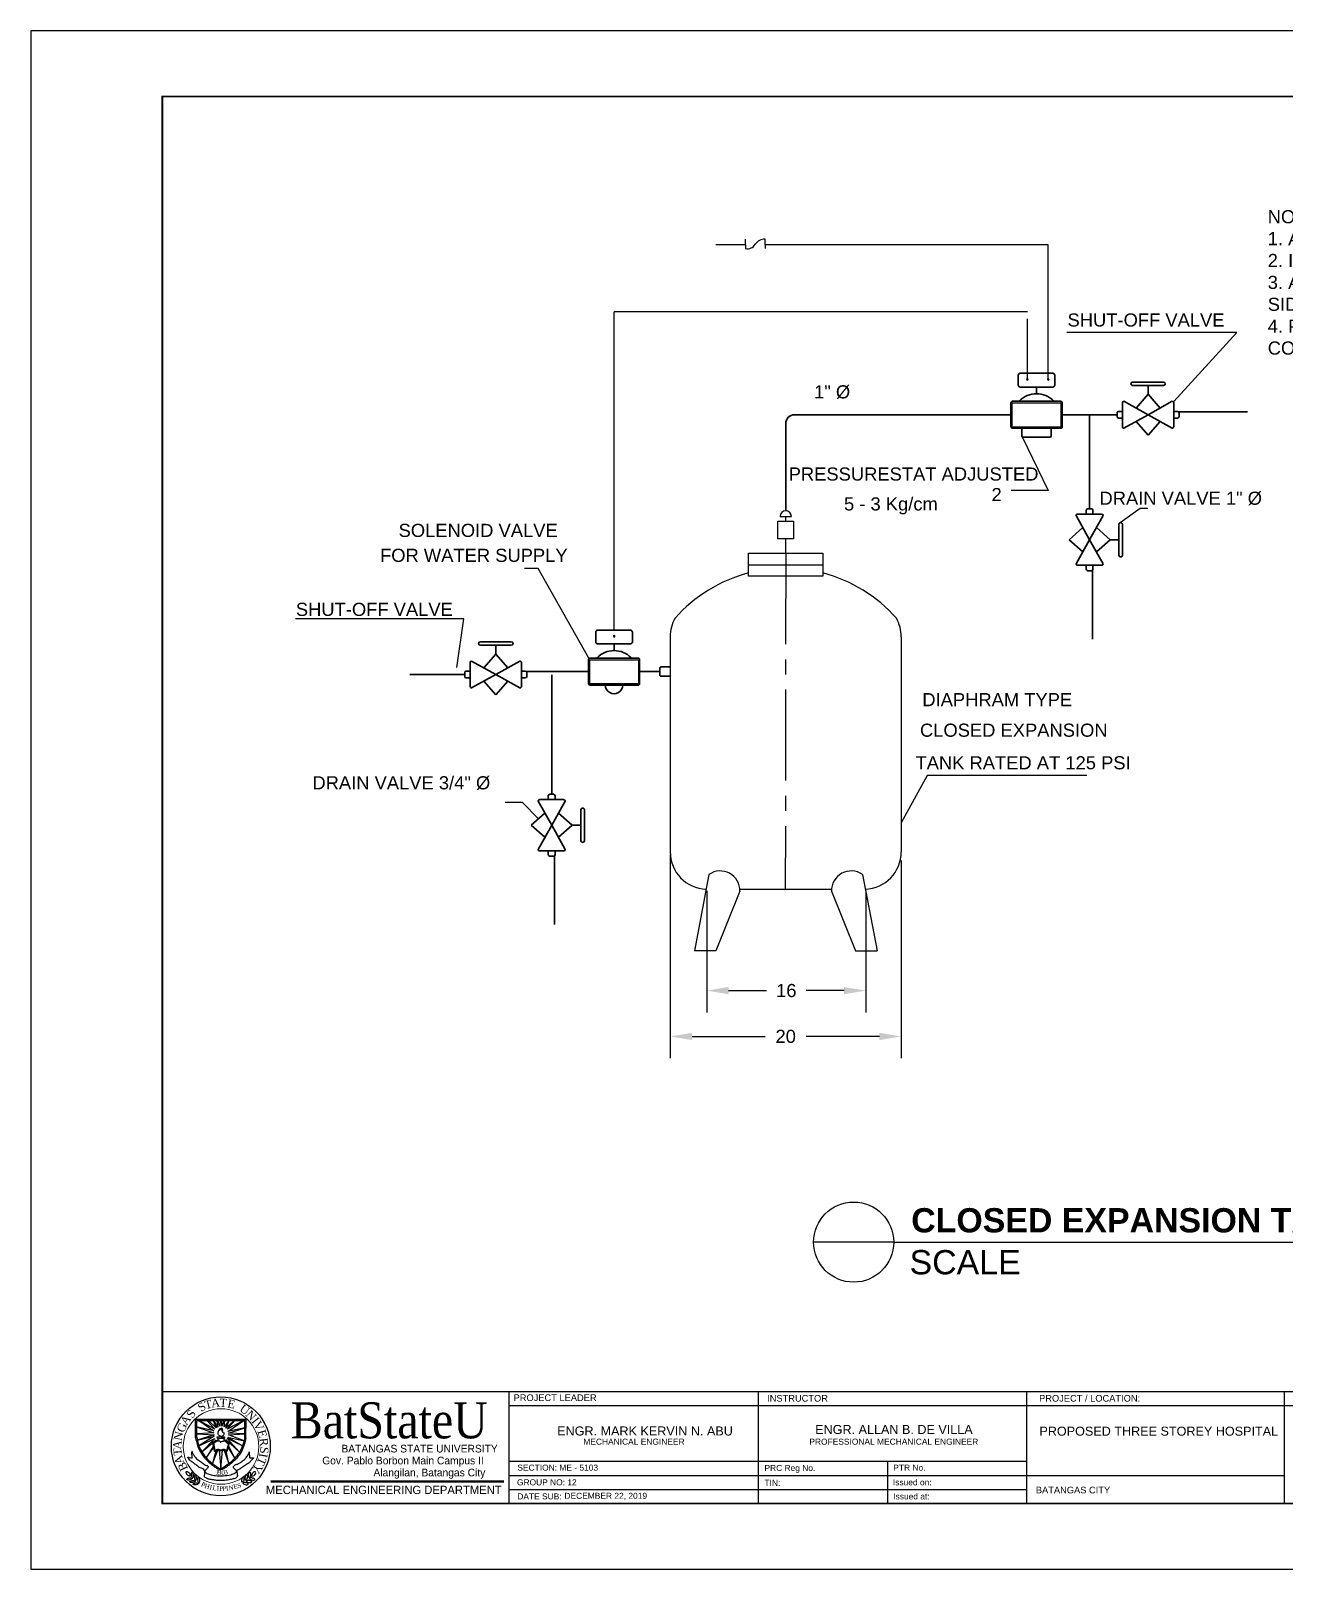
# Model space of a CAD drawing. Header units: inches. Extents: x 43.9 to 61.8, y 16.4 to 29.1.
# Drawn here: x 43.88 to 54.23, y 16.4 to 29.09 of the extents above; entities that cross this region are included whole.
import ezdxf
from ezdxf.enums import TextEntityAlignment as Align

# ---------------------------------------------------------------- set-up
doc = ezdxf.new("R2010")
doc.units = ezdxf.units.IN
doc.header["$MEASUREMENT"] = 0
doc.linetypes.add('CENTER2', pattern=[1.125, 0.75, -0.125, 0.125, -0.125])
doc.linetypes.add('DASHDOT', pattern=[1, 0.5, -0.25, 0, -0.25])
for name, color, linetype in [('.1', 1, 'Continuous'), ('Duct', 4, 'Continuous'), ('pipe', 5, 'Continuous'), ('template', 7, 'Continuous')]:
    doc.layers.add(name, color=color, linetype=linetype)
for name, color, linetype, lineweight in [('2', 2, 'Continuous', 25), ('3', 3, 'Continuous', 25), ('5', 5, 'Continuous', 35)]:
    doc.layers.add(name, color=color, linetype=linetype, lineweight=lineweight)
doc.styles.add('arial', font='arial.ttf')
doc.styles.add('CGOTHIC', font='GOTHIC.TTF')
doc.styles.add('GARAMOND', font='GARA.TTF')
doc.dimstyles.get("Standard").update_dxf_attribs({"dimtxt": 0.18, "dimasz": 0.18, "dimexe": 0.18, "dimexo": 0.0625, "dimgap": 0.09, "dimtad": 0, "dimtih": 1, "dimtoh": 1, "dimdec": 4, "dimzin": 0, "dimdsep": 46, "dimtxsty": 'Standard', "dimcen": 0.09, "dimadec": 0, "dimazin": 0, "dimtfac": 1, "dimtdec": 4, "dimtofl": 0, "dimtmove": 0, "dimatfit": 3, "dimfxl": 1, "dimtolj": 1, "dimtzin": 0, "dimarcsym": 0})

# ---------------------------------------------------------------- blocks, each defined once
blk = doc.blocks.new('*D2')
at = {"color": 0, "lineweight": -2, "transparency": 16777216}
for p, q in [((49.456, 21.999), (49.456, 20.995)), ((50.768, 21.999), (50.768, 20.995)), ((49.636, 21.175), (49.95, 21.175)), ((50.588, 21.175), (50.275, 21.175))]:
    blk.add_line(p, q, dxfattribs=at)
at = {"color": 0, "transparency": 16777216}
for points in [[(49.636, 21.205), (49.636, 21.145), (49.456, 21.175)], [(50.588, 21.205), (50.588, 21.145), (50.768, 21.175)]]:
    blk.add_solid(points, dxfattribs=at)
at = {"layer": 'Defpoints', "color": 0, "transparency": 16777216}
for p in [(49.456, 22.062), (50.768, 22.062), (50.768, 21.175)]:
    blk.add_point(p, dxfattribs=at)
at = {"color": 0, "transparency": 16777216, "insert": (50.112, 21.175), "char_height": 0.1083, "width": 0.62402, "attachment_point": 5, "style": 'arial'}
blk.add_mtext('\\A1;16', dxfattribs=at)
blk = doc.blocks.new('*D3')
at = {"color": 0, "lineweight": -2, "transparency": 16777216}
for p, q in [((49.155, 22.295), (49.155, 20.617)), ((51.06, 22.249), (51.06, 20.617)), ((49.335, 20.797), (49.939, 20.797)), ((50.88, 20.797), (50.275, 20.797))]:
    blk.add_line(p, q, dxfattribs=at)
at = {"color": 0, "transparency": 16777216}
for points in [[(49.335, 20.827), (49.335, 20.767), (49.155, 20.797)], [(50.88, 20.827), (50.88, 20.767), (51.06, 20.797)]]:
    blk.add_solid(points, dxfattribs=at)
at = {"layer": 'Defpoints', "color": 0, "transparency": 16777216}
for p in [(49.155, 22.357), (51.06, 22.312), (51.06, 20.797)]:
    blk.add_point(p, dxfattribs=at)
at = {"color": 0, "transparency": 16777216, "insert": (50.107, 20.797), "char_height": 0.1083, "attachment_point": 5, "style": 'arial'}
blk.add_mtext('\\A1;20', dxfattribs=at)

msp = doc.modelspace()

# ---------------------------------------------------------------- linework, layer by layer
at = {"layer": '.1', "color": 0}
msp.add_line((61.7772, 29.09214), (43.88147, 29.09214), dxfattribs=at)
for p, q in [((48.69151, 24.14835), (48.69151, 26.77501)), ((52.10002, 26.77501), (48.69151, 26.77501)), ((50.99755, 19.10055), (50.337, 19.10055)), ((50.99755, 19.10055), (56.14817, 19.10055))]:
    msp.add_line(p, q)
at = {"color": 7}
for p, q in [((49.80119, 24.78252), (50.41326, 24.78252)), ((49.80119, 24.59306), (49.80119, 24.78252)), ((50.41326, 24.78252), (50.41326, 24.59306)), ((49.80119, 24.68779), (50.41326, 24.68779)), ((50.41326, 24.59306), (49.80119, 24.59306)), ((49.15465, 24.09394), (49.15465, 22.31915)), ((51.05979, 24.09394), (51.05979, 22.31915)), ((49.47449, 22.1332), (49.3541, 21.50383)), ((50.73995, 22.1332), (50.86034, 21.50383)), ((49.72971, 21.99602), (49.53102, 21.50383)), ((49.72933, 22.01108), (50.47865, 22.01108)), ((50.48473, 21.99602), (50.68343, 21.50383)), ((49.53102, 21.50383), (49.3541, 21.50383)), ((50.68343, 21.50383), (50.86034, 21.50383))]:
    msp.add_line(p, q, dxfattribs=at)
at = {"linetype": 'CENTER2'}
msp.add_line((50.10722, 24.78252), (50.10399, 22.01108), dxfattribs=at)
msp.add_circle((50.66728, 19.10055), 0.33027)
at = {"color": 7}
for centre, radius, start, end in [((50.10722, 23.44485), 1.21419, 104.598766, 138.726021), ((50.10722, 23.44485), 1.21419, 41.273979, 75.401234), ((49.46273, 24.09394), 0.30808, 150.466994, 180), ((50.75171, 24.09394), 0.30808, 0, 29.533006), ((49.46273, 22.31915), 0.30808, 180, 267.849613), ((50.75171, 22.31915), 0.30808, 272.150375, 0), ((49.56706, 21.99942), 0.16269, 358.802335, 124.679184), ((50.64739, 21.99942), 0.16269, 55.320816, 181.197665)]:
    msp.add_arc(centre, radius, start, end, dxfattribs=at)
at = {"layer": '2', "color": 7}
for p, q in [((49.77549, 27.32526), (49.53063, 27.32526)), ((49.77549, 27.32526), (49.77549, 27.3724)), ((49.77549, 27.32526), (49.77549, 27.29651)), ((49.93659, 27.32526), (49.93659, 27.3724)), ((52.27247, 27.32526), (49.93659, 27.32526)), ((49.93659, 27.32526), (49.93659, 27.29651)), ((52.27247, 26.21665), (52.27247, 27.32526)), ((53.82705, 26.60302), (52.42676, 26.60302)), ((53.30816, 26.03353), (53.82705, 26.60302)), ((51.97514, 25.82363), (51.97514, 26.02332)), ((51.97514, 26.02332), (52.37683, 26.02332)), ((52.37683, 26.02332), (52.37683, 25.82363)), ((52.37683, 25.82363), (51.97514, 25.82363)), ((52.05678, 25.74232), (52.27247, 25.29902)), ((52.27247, 25.29902), (51.96639, 25.29902)), ((52.8665, 25.03719), (53.02962, 25.15413)), ((53.02962, 25.15413), (53.09406, 25.15413)), ((48.06519, 24.65677), (47.95243, 24.65677)), ((48.48252, 23.91853), (48.06519, 24.65677)), ((47.45373, 24.24208), (46.06517, 24.24208)), ((47.39393, 23.83896), (47.45373, 24.24208)), ((48.4911, 23.70491), (48.4911, 23.9046)), ((48.4911, 23.9046), (48.89279, 23.9046)), ((48.89279, 23.9046), (48.89279, 23.70491)), ((48.89279, 23.70491), (48.4911, 23.70491)), ((51.27268, 22.94989), (51.05979, 22.55985)), ((52.58949, 22.94989), (51.27268, 22.94989)), ((47.93772, 22.72685), (47.79273, 22.72685)), ((48.06626, 22.5959), (47.93772, 22.72685))]:
    msp.add_line(p, q, dxfattribs=at)
at = {"layer": '2', "color": 7, "linetype": 'DASHDOT'}
msp.add_line((52.10002, 26.21665), (52.10002, 26.77501), dxfattribs=at)
at = {"layer": '2', "color": 7}
for centre, major_axis, start_param, end_param in [((49.79227, 27.36651), (0.0509, 0.0509), 3.69179487, 4.98194823), ((49.93213, 27.27988), (-0.0655, 0.0655), -0.83352125, 0.20071219), ((52.10002, 26.21665), (-0.00431, 0.00431), 3.92699082, 7.06858347), ((52.10002, 26.21665), (0.00431, 0.00431), 2.35619449, 5.49778714), ((52.27247, 26.21665), (0.00431, 0.00431), 5.49778714, 8.6393798), ((52.27247, 26.21665), (0.00431, 0.00431), 2.35619449, 5.49778714), ((48.69322, 24.09793), (0.00431, 0.00431), 5.49778714, 8.6393798), ((48.69322, 24.09793), (0.00431, 0.00431), 2.35619449, 5.49778714)]:
    msp.add_ellipse(centre, major_axis=major_axis, ratio=1, start_param=start_param, end_param=end_param, dxfattribs=at)
for points in [[(53.30866, 26.033), (53.30766, 26.03407), (53.30496, 26.03053)], [(52.05613, 25.742), (52.05744, 25.74264), (52.05487, 25.74627)], [(52.86693, 25.0366), (52.86607, 25.03779), (52.86293, 25.03464)], [(47.90995, 23.89003), (47.90904, 23.89118), (47.90604, 23.8879)], [(48.48311, 23.91896), (48.48192, 23.9181), (48.48508, 23.91496)], [(48.06678, 22.59641), (48.06574, 22.59538), (48.06933, 22.59277)]]:
    msp.add_solid(points, dxfattribs=at)
at = {"layer": '5', "color": 7}
for p, q in [((52.02479, 26.16973), (52.02479, 26.25107)), ((52.04079, 26.26707), (52.31031, 26.26707)), ((52.31031, 26.15373), (52.04079, 26.15373)), ((52.17555, 26.09871), (52.17555, 26.15373)), ((52.32632, 26.25107), (52.32632, 26.16973)), ((53.09568, 26.19492), (52.96812, 26.19492)), ((53.09568, 26.16632), (52.96812, 26.16632)), ((53.09568, 26.19492), (53.22324, 26.19492)), ((53.09568, 26.16632), (53.22324, 26.16632)), ((53.09568, 26.09369), (53.09568, 26.16632)), ((51.96451, 26.02434), (51.96451, 25.82593)), ((51.97631, 26.03613), (52.02717, 26.03613)), ((52.32394, 26.03613), (52.02717, 26.03613)), ((52.32394, 26.03613), (52.3748, 26.03613)), ((52.38659, 26.02434), (52.38659, 25.82593)), ((52.88464, 26.02434), (52.88464, 25.82593)), ((52.89643, 26.03613), (53.09568, 25.92513)), ((52.99606, 25.98063), (53.09568, 26.09369)), ((53.1953, 25.98063), (53.09568, 26.09369)), ((53.29492, 26.03613), (53.09568, 25.92513)), ((53.30672, 26.02434), (53.30672, 25.82593)), ((50.18034, 25.92513), (51.36978, 25.92513)), ((51.36978, 25.92513), (51.96451, 25.92513)), ((52.38659, 25.92513), (52.84024, 25.92513)), ((52.61341, 25.92513), (52.61341, 25.14952)), ((52.84024, 25.9406), (52.84024, 25.90967)), ((52.88464, 25.95279), (52.85242, 25.95279)), ((52.88464, 25.89748), (52.85242, 25.89748)), ((52.89643, 25.81414), (53.09568, 25.92513)), ((53.09568, 25.92513), (53.29492, 25.81414)), ((53.30672, 25.95279), (53.33893, 25.95279)), ((53.30672, 25.89748), (53.33893, 25.89748)), ((53.34755, 25.94922), (53.91565, 25.94922)), ((53.35112, 25.9406), (53.35112, 25.90967)), ((50.10722, 25.13288), (50.10722, 25.85202)), ((51.97631, 25.81414), (52.3748, 25.81414)), ((52.05387, 25.81414), (52.05387, 25.75108)), ((52.29723, 25.81414), (52.29723, 25.75108)), ((52.99606, 25.86964), (53.09568, 25.75658)), ((53.1953, 25.86964), (53.09568, 25.75658)), ((52.06606, 25.73889), (52.28504, 25.73889)), ((52.58576, 25.10512), (52.58576, 25.13733)), ((52.62888, 25.14952), (52.59795, 25.14952)), ((52.64107, 25.10512), (52.64107, 25.13733)), ((52.50242, 25.09332), (52.61341, 24.89408)), ((52.71262, 25.10512), (52.51421, 25.10512)), ((52.72441, 25.09332), (52.61341, 24.89408)), ((52.8546, 24.89408), (52.8546, 25.02164)), ((52.88321, 24.89408), (52.88321, 25.02164)), ((52.55792, 24.9937), (52.44486, 24.89408)), ((52.55792, 24.79445), (52.44486, 24.89408)), ((52.61341, 24.89408), (52.50242, 24.69483)), ((52.72441, 24.69483), (52.61341, 24.89408)), ((52.66891, 24.9937), (52.78197, 24.89408)), ((52.66891, 24.79445), (52.78197, 24.89408)), ((52.78197, 24.89408), (52.8546, 24.89408)), ((52.8546, 24.89408), (52.8546, 24.76652)), ((52.88321, 24.89408), (52.88321, 24.76652)), ((52.71262, 24.68304), (52.51421, 24.68304)), ((52.58576, 24.68304), (52.58576, 24.65082)), ((52.62888, 24.63864), (52.59795, 24.63864)), ((52.6375, 24.64221), (52.6375, 24.07411)), ((52.64107, 24.68304), (52.64107, 24.65082)), ((48.54075, 24.05101), (48.54075, 24.13235)), ((48.55675, 24.14835), (48.82628, 24.14835)), ((48.84228, 24.13235), (48.84228, 24.05101)), ((47.71655, 24.05212), (47.58899, 24.05212)), ((47.71655, 24.02352), (47.58899, 24.02352)), ((47.71655, 24.05212), (47.84411, 24.05212)), ((47.71655, 24.02352), (47.84411, 24.02352)), ((47.71655, 23.95089), (47.71655, 24.02352)), ((48.82628, 24.03501), (48.55675, 24.03501)), ((48.69151, 23.97999), (48.69151, 24.03501)), ((47.50551, 23.88153), (47.50551, 23.68313)), ((47.5173, 23.89333), (47.71655, 23.78233)), ((47.61693, 23.83783), (47.71655, 23.95089)), ((47.81617, 23.83783), (47.71655, 23.95089)), ((47.91579, 23.89333), (47.71655, 23.78233)), ((47.92759, 23.88153), (47.92759, 23.68313)), ((48.48047, 23.90562), (48.48047, 23.70721)), ((48.49227, 23.91741), (48.54313, 23.91741)), ((48.8399, 23.91741), (48.54313, 23.91741)), ((48.8399, 23.91741), (48.89076, 23.91741)), ((48.90256, 23.90562), (48.90256, 23.70721)), ((47.00746, 23.78233), (47.46111, 23.78233)), ((47.46111, 23.7978), (47.46111, 23.76687)), ((47.50551, 23.80998), (47.47329, 23.80998)), ((47.50551, 23.75468), (47.47329, 23.75468)), ((47.5173, 23.67133), (47.71655, 23.78233)), ((47.71655, 23.78233), (47.91579, 23.67133)), ((47.92759, 23.80998), (47.9598, 23.80998)), ((47.92759, 23.75468), (47.9598, 23.75468)), ((47.96842, 23.80641), (48.48047, 23.80641)), ((47.97199, 23.7978), (47.97199, 23.76687)), ((48.17706, 23.77951), (48.17706, 22.79461)), ((48.90256, 23.80641), (49.0678, 23.80641)), ((49.0678, 23.8328), (49.0678, 23.78003)), ((49.15465, 23.84498), (49.07999, 23.84498)), ((49.15465, 23.76785), (49.07999, 23.76785)), ((47.61693, 23.72683), (47.71655, 23.61378)), ((47.81617, 23.72683), (47.71655, 23.61378)), ((48.49227, 23.69542), (48.89076, 23.69542)), ((48.06606, 22.73841), (48.17706, 22.53917)), ((48.27626, 22.75021), (48.07786, 22.75021)), ((48.14941, 22.75021), (48.14941, 22.78242)), ((48.19253, 22.79461), (48.1616, 22.79461)), ((48.28806, 22.73841), (48.17706, 22.53917)), ((48.20471, 22.75021), (48.20471, 22.78242)), ((48.12156, 22.63879), (48.00851, 22.53917)), ((48.23256, 22.63879), (48.34562, 22.53917)), ((48.41825, 22.53917), (48.41825, 22.66673)), ((48.44685, 22.53917), (48.44685, 22.66673)), ((48.12156, 22.43955), (48.00851, 22.53917)), ((48.17706, 22.53917), (48.06606, 22.33992)), ((48.28806, 22.33992), (48.17706, 22.53917)), ((48.23256, 22.43955), (48.34562, 22.53917)), ((48.34562, 22.53917), (48.41825, 22.53917)), ((48.41825, 22.53917), (48.41825, 22.41161)), ((48.44685, 22.53917), (48.44685, 22.41161)), ((48.27626, 22.32813), (48.07786, 22.32813)), ((48.14941, 22.32813), (48.14941, 22.29591)), ((48.19253, 22.28373), (48.1616, 22.28373)), ((48.20114, 22.2873), (48.20114, 21.7192)), ((48.20471, 22.32813), (48.20471, 22.29591))]:
    msp.add_line(p, q, dxfattribs=at)
for centre, major_axis, start_param, end_param in [((52.04079, 26.25107), (-0.01132, 0.01132), -0.78539816, 0.78539816), ((52.04079, 26.16973), (0.01132, 0.01132), 2.35619449, 3.92699082), ((52.31031, 26.25107), (-0.01132, 0.01132), 3.92699082, 5.49778714), ((52.31031, 26.16973), (0.01132, 0.01132), 3.92699082, 5.49778714), ((52.96812, 26.18062), (-0.01011, 0.01011), -0.78539816, 2.35619449), ((53.22324, 26.18062), (0.01011, 0.01011), 3.92699082, 7.06858347), ((51.97631, 26.02434), (0.00834, 0.00834), 0.78539816, 2.35619449), ((52.02717, 26.04793), (0.00834, 0.00834), 3.92699082, 4.72518091), ((52.17555, 25.90329), (0.18281, 0.06905), 1.20963793, 2.00782802), ((52.17555, 25.90329), (-0.13818, 0.13818), 4.69959705, 5.49778714), ((52.32394, 26.04793), (-0.00834, 0.00834), 1.55800439, 2.35619449), ((52.3748, 26.02434), (0.00834, 0.00834), 5.49778714, 7.06858347), ((52.89643, 26.02434), (-0.00834, 0.00834), -0.78539816, 0.78539816), ((53.29492, 26.02434), (0.00834, 0.00834), 5.49778714, 7.06858347), ((50.18034, 25.85202), (0.0517, 0.0517), 0.78539816, 2.35619449), ((52.85242, 25.9406), (0.00862, 0.00862), 0.78539816, 2.35619449), ((52.85242, 25.90967), (0.00862, 0.00862), 2.35619449, 3.92699082), ((53.33893, 25.9406), (-0.00862, 0.00862), 3.92699082, 5.49778714), ((53.33893, 25.90967), (-0.00862, 0.00862), 2.35619449, 3.92699082), ((51.97631, 25.82593), (-0.00834, 0.00834), 0.78539816, 2.35619449), ((52.3748, 25.82593), (-0.00834, 0.00834), 2.35619449, 3.92699082), ((52.89643, 25.82593), (0.00834, 0.00834), 2.35619449, 3.92699082), ((53.29492, 25.82593), (-0.00834, 0.00834), 2.35619449, 3.92699082), ((52.06606, 25.75108), (-0.00862, 0.00862), 0.78539816, 2.35619449), ((52.28504, 25.75108), (0.00862, 0.00862), 3.92699082, 5.49778714), ((52.59795, 25.13733), (0.00862, 0.00862), 0.78539816, 2.35619449), ((52.62888, 25.13733), (-0.00862, 0.00862), 3.92699082, 5.49778714), ((52.51421, 25.09332), (0.00834, 0.00834), 0.78539816, 2.35619449), ((52.71262, 25.09332), (-0.00834, 0.00834), 3.92699082, 5.49778714), ((52.8689, 25.02164), (0.01011, 0.01011), 5.49778714, 8.6393798), ((52.8689, 24.76652), (-0.01011, 0.01011), 0.78539816, 3.92699082), ((52.51421, 24.69483), (0.00834, 0.00834), 2.35619449, 3.92699082), ((52.59795, 24.65082), (-0.00862, 0.00862), 0.78539816, 2.35619449), ((52.62888, 24.65082), (0.00862, 0.00862), 3.92699082, 5.49778714), ((52.71262, 24.69483), (-0.00834, 0.00834), 2.35619449, 3.92699082), ((48.55675, 24.13235), (-0.01132, 0.01132), -0.78539816, 0.78539816), ((48.82628, 24.13235), (0.01132, 0.01132), 5.49778714, 7.06858347), ((47.58899, 24.03782), (-0.01011, 0.01011), -0.78539816, 2.35619449), ((47.84411, 24.03782), (-0.01011, 0.01011), 2.35619449, 5.49778714), ((48.55675, 24.05101), (0.01132, 0.01132), 2.35619449, 3.92699082), ((48.82628, 24.05101), (-0.01132, 0.01132), 2.35619449, 3.92699082), ((47.5173, 23.88153), (-0.00834, 0.00834), -0.78539816, 0.78539816), ((47.91579, 23.88153), (0.00834, 0.00834), 5.49778714, 7.06858347), ((48.49227, 23.90562), (-0.00834, 0.00834), -0.78539816, 0.78539816), ((48.54313, 23.92921), (0.00834, 0.00834), 3.92699082, 4.72518091), ((48.69151, 23.78458), (-0.09728, 0.16948), -0.52105313, 0.27713697), ((48.69151, 23.78458), (0.09728, 0.16948), -0.27711629, 0.5210738), ((48.8399, 23.92921), (-0.00834, 0.00834), 1.55800439, 2.35619449), ((48.89076, 23.90562), (0.00834, 0.00834), 5.49778714, 7.06858347), ((47.47329, 23.7978), (0.00862, 0.00862), 0.78539816, 2.35619449), ((47.47329, 23.76687), (-0.00862, 0.00862), 0.78539816, 2.35619449), ((47.9598, 23.7978), (-0.00862, 0.00862), 3.92699082, 5.49778714), ((47.9598, 23.76687), (0.00862, 0.00862), 3.92699082, 5.49778714), ((49.07999, 23.8328), (0.00862, 0.00862), 0.78539816, 2.35619449), ((49.07999, 23.78003), (0.00862, 0.00862), 2.35619449, 3.92699082), ((47.5173, 23.68313), (0.00834, 0.00834), 2.35619449, 3.92699082), ((47.91579, 23.68313), (-0.00834, 0.00834), 2.35619449, 3.92699082), ((48.49227, 23.70721), (0.00834, 0.00834), 2.35619449, 3.92699082), ((48.69151, 23.69542), (-0.05088, 0.05088), 0.78539816, 3.92699082), ((48.89076, 23.70721), (-0.00834, 0.00834), 2.35619449, 3.92699082), ((48.07786, 22.73841), (0.00834, 0.00834), 0.78539816, 2.35619449), ((48.1616, 22.78242), (-0.00862, 0.00862), -0.78539816, 0.78539816), ((48.19253, 22.78242), (-0.00862, 0.00862), 3.92699082, 5.49778714), ((48.27626, 22.73841), (0.00834, 0.00834), 5.49778714, 7.06858347), ((48.43255, 22.66673), (0.01011, 0.01011), 5.49778714, 8.6393798), ((48.07786, 22.33992), (-0.00834, 0.00834), 0.78539816, 2.35619449), ((48.27626, 22.33992), (-0.00834, 0.00834), 2.35619449, 3.92699082), ((48.43255, 22.41161), (0.01011, 0.01011), 2.35619449, 5.49778714), ((48.1616, 22.29591), (0.00862, 0.00862), 2.35619449, 3.92699082), ((48.19253, 22.29591), (0.00862, 0.00862), 3.92699082, 5.49778714)]:
    msp.add_ellipse(centre, major_axis=major_axis, ratio=1, start_param=start_param, end_param=end_param, dxfattribs=at)
at = {"layer": 'Duct', "color": 7}
for p, q in [((50.06045, 25.0861), (50.15399, 25.0861)), ((50.10722, 25.04814), (50.10722, 25.0861))]:
    msp.add_line(p, q, dxfattribs=at)
msp.add_arc((50.10722, 25.0861), 0.04677, 0, 180, dxfattribs=at)
at = {"layer": 'pipe', "color": 7, "linetype": 'Continuous'}
msp.add_line((50.10722, 24.78252), (50.10722, 24.90214), dxfattribs=at)
msp.add_lwpolyline([(50.04291, 25.04814), (50.17153, 25.04814), (50.17153, 24.90214), (50.04291, 24.90214)], close=True, dxfattribs=at)
at = {"layer": 'template'}
for p, q in [((43.88147, 29.09214), (43.88147, 16.40245)), ((44.96606, 17.86775), (61.2349, 17.86775)), ((47.82256, 17.86794), (47.82256, 16.94474)), ((47.82256, 17.86775), (47.82256, 16.94474)), ((49.87924, 17.86794), (49.87924, 16.94474)), ((49.87924, 17.86775), (49.87924, 16.94474)), ((52.09477, 16.94474), (52.09477, 17.86775)), ((54.21759, 17.86775), (54.21759, 16.94474)), ((45.24119, 17.64131), (45.65789, 17.64053)), ((45.24119, 17.48509), (45.24119, 17.64131)), ((45.65502, 17.48509), (45.65789, 17.64053)), ((47.82256, 17.75237), (58.02016, 17.75237)), ((45.38986, 17.54471), (45.24607, 17.57599)), ((45.24607, 17.57599), (45.38986, 17.52613)), ((45.25002, 17.62994), (45.64618, 17.62994)), ((45.25002, 17.49132), (45.25002, 17.62994)), ((45.38986, 17.52613), (45.25487, 17.52027)), ((45.25487, 17.52027), (45.39378, 17.51049)), ((45.39964, 17.55839), (45.26661, 17.62994)), ((45.26661, 17.62994), (45.38986, 17.54471)), ((45.34584, 17.62994), (45.33998, 17.62389)), ((45.33998, 17.62389), (45.39964, 17.55839)), ((45.4104, 17.56817), (45.34584, 17.62994)), ((45.39084, 17.62994), (45.38595, 17.62994)), ((45.38595, 17.62994), (45.4104, 17.56817)), ((45.42508, 17.57501), (45.39084, 17.62994)), ((45.42508, 17.62994), (45.41472, 17.62671)), ((45.41472, 17.62671), (45.42508, 17.57501)), ((45.43975, 17.58283), (45.42508, 17.62994)), ((45.44366, 17.62994), (45.43975, 17.58283)), ((45.45736, 17.62994), (45.44366, 17.62994)), ((45.47496, 17.62994), (45.45736, 17.58381)), ((45.45736, 17.58381), (45.45736, 17.62994)), ((45.518, 17.62994), (45.47496, 17.57697)), ((45.47496, 17.57697), (45.48181, 17.62994)), ((45.48181, 17.62994), (45.47496, 17.62994)), ((45.563, 17.62994), (45.48964, 17.56719)), ((45.48964, 17.56719), (45.518, 17.62994)), ((45.63734, 17.62994), (45.5004, 17.55742)), ((45.5004, 17.55742), (45.563, 17.62994)), ((45.50724, 17.53884), (45.63734, 17.62994)), ((45.64618, 17.56915), (45.50724, 17.53884)), ((45.51116, 17.52418), (45.64618, 17.56915)), ((45.64618, 17.51831), (45.51116, 17.52418)), ((45.51311, 17.51049), (45.64618, 17.51831)), ((45.64618, 17.49015), (45.64618, 17.62994)), ((45.39378, 17.51049), (45.25478, 17.46822)), ((45.25478, 17.46822), (45.39475, 17.49876)), ((45.39475, 17.49876), (45.26819, 17.42102)), ((45.26819, 17.42102), (45.39964, 17.48116)), ((45.39964, 17.48116), (45.29218, 17.37136)), ((45.29218, 17.37136), (45.40943, 17.46943)), ((45.38497, 17.41469), (45.32882, 17.32176)), ((45.32882, 17.32176), (45.38693, 17.40002)), ((45.37883, 17.44384), (45.39277, 17.37977)), ((45.37958, 17.27427), (45.4241, 17.38536)), ((45.38963, 17.44247), (45.40009, 17.38291)), ((45.42319, 17.48253), (45.42319, 17.46435)), ((45.47355, 17.48036), (45.47355, 17.46218)), ((45.60269, 17.36915), (45.48866, 17.47237)), ((45.51145, 17.43725), (45.49681, 17.38186)), ((45.62764, 17.42002), (45.5004, 17.48116)), ((45.5004, 17.48116), (45.60269, 17.36915)), ((45.50256, 17.37873), (45.51965, 17.44432)), ((45.50724, 17.4929), (45.62764, 17.42002)), ((45.50724, 17.4929), (45.64015, 17.4625)), ((45.50822, 17.40589), (45.56295, 17.3169)), ((45.64015, 17.4625), (45.51311, 17.51049)), ((45.56295, 17.3169), (45.51409, 17.4186)), ((45.17861, 17.32672), (45.21176, 17.31985)), ((45.21176, 17.31985), (45.20985, 17.36953)), ((45.40747, 17.37558), (45.37958, 17.27427)), ((45.43584, 17.38243), (45.4481, 17.2314)), ((45.4481, 17.2314), (45.46323, 17.3834)), ((45.47594, 17.38243), (45.51538, 17.27328)), ((45.51538, 17.27328), (45.49355, 17.37656)), ((45.68188, 17.36996), (45.68392, 17.32118)), ((45.68392, 17.32118), (45.71646, 17.32225)), ((47.82256, 17.29268), (52.09477, 17.29268)), ((50.94711, 17.29268), (50.94711, 16.94474)), ((47.82256, 17.1767), (54.21759, 17.1767)), ((47.82256, 17.06072), (49.68539, 17.06072)), ((47.82256, 17.06072), (52.09477, 17.06072)), ((49.87924, 17.06072), (51.74208, 17.06072)), ((43.88147, 16.40245), (61.7772, 16.40245))]:
    msp.add_line(p, q, dxfattribs=at)
at = {"layer": 'template', "linetype": 'Continuous', "ltscale": 0.5}
msp.add_line((49.87924, 17.86775), (49.87924, 16.94474), dxfattribs=at)
at = {"layer": 'template', "linetype": 'Continuous', "lineweight": 50}
msp.add_line((45.86094, 17.12651), (47.78263, 17.12651), dxfattribs=at)
at = {"layer": 'template', "linetype": 'Continuous', "const_width": 0.01538}
msp.add_lwpolyline([(44.96606, 16.94474), (61.2349, 16.94474), (61.2349, 28.54985), (44.96606, 28.54985)], close=True, dxfattribs=at)
at = {"layer": 'template'}
msp.add_circle((45.44884, 17.41604), 0.4079, dxfattribs=at)
at = {"layer": 'template', "lineweight": 20}
for centre, radius in [((45.44884, 17.41604), 0.4079), ((45.4503, 17.41486), 0.31151)]:
    msp.add_circle(centre, radius, dxfattribs=at)
at = {"layer": 'template', "start_tangent": (-1, 0)}
msp.add_spline([(45.4469, 17.49865), (45.43455, 17.50536), (45.42805, 17.51553), (45.42805, 17.52679), (45.42805, 17.53545), (45.43065, 17.53999), (45.43325, 17.54865), (45.43715, 17.54779), (45.43845, 17.55644), (45.44105, 17.56294), (45.44451, 17.55818), (45.45123, 17.55212), (45.45643, 17.55212), (45.45599, 17.55904), (45.45361, 17.56532), (45.45404, 17.56748), (45.46033, 17.56207), (45.46033, 17.55709), (45.46141, 17.55233), (45.46141, 17.54714), (45.45946, 17.53913), (45.46422, 17.53177), (45.47007, 17.53198), (45.47375, 17.52246), (45.47267, 17.51467), (45.46704, 17.50406), (45.46163, 17.49951), (45.45491, 17.49821), (45.44668, 17.49821), (45.44711, 17.49821)], degree=3, dxfattribs=at)
at = {"layer": 'template'}
for points in [[(45.24119, 17.48509), (45.25387, 17.43096), (45.28028, 17.37035), (45.31648, 17.31951), (45.38886, 17.25401), (45.43777, 17.22566), (45.44755, 17.22273)], [(45.25002, 17.49132), (45.26271, 17.43719), (45.28912, 17.37658), (45.32531, 17.32574), (45.3977, 17.26024), (45.4466, 17.23189), (45.45639, 17.22896)], [(45.37883, 17.44384), (45.37867, 17.4508), (45.38893, 17.45229), (45.4001, 17.45655), (45.4137, 17.46334), (45.42319, 17.46435), (45.42319, 17.46857)], [(45.39277, 17.37977), (45.40166, 17.37338), (45.41107, 17.37558), (45.41734, 17.38227), (45.4241, 17.38536), (45.43355, 17.38536), (45.44087, 17.38384), (45.44819, 17.38018), (45.46022, 17.38279), (45.46754, 17.38488), (45.47594, 17.38243), (45.49355, 17.37656), (45.50256, 17.37873)], [(45.40009, 17.38291), (45.41002, 17.38291), (45.41159, 17.38709), (45.41839, 17.39074), (45.42989, 17.39336), (45.44087, 17.38813), (45.44767, 17.38709), (45.45656, 17.38761), (45.46335, 17.39074), (45.47329, 17.39179), (45.47956, 17.39127), (45.48531, 17.38709), (45.48845, 17.38447), (45.49681, 17.38186)], [(45.64618, 17.49132), (45.6335, 17.43719), (45.60709, 17.37658), (45.5709, 17.32574), (45.49851, 17.26024), (45.4496, 17.23189), (45.43982, 17.22896)], [(45.65502, 17.48509), (45.64233, 17.43096), (45.61592, 17.37035), (45.57973, 17.31951), (45.50735, 17.25401), (45.45844, 17.22566), (45.44866, 17.22273)], [(45.51943, 17.44351), (45.51721, 17.45133), (45.50623, 17.44871), (45.49996, 17.45185), (45.49526, 17.4576), (45.48846, 17.46178), (45.48271, 17.46596), (45.47355, 17.46596)], [(45.19334, 17.17009), (45.1737, 17.17711), (45.16461, 17.19117), (45.16344, 17.20493), (45.1652, 17.20728), (45.17722, 17.20611), (45.18923, 17.19527), (45.19392, 17.18473), (45.19539, 17.17477), (45.19539, 17.16979), (45.19421, 17.16979), (45.19158, 17.17243), (45.19128, 17.17243)], [(45.2124, 17.15005), (45.20129, 17.14163), (45.18546, 17.13829), (45.17566, 17.13866), (45.16779, 17.14347), (45.16751, 17.14662), (45.17515, 17.15145), (45.18272, 17.15431), (45.192, 17.15573), (45.19557, 17.15677), (45.20257, 17.15494), (45.2118, 17.14988), (45.21215, 17.14869)], [(45.23731, 17.12867), (45.2262, 17.12025), (45.21037, 17.11691), (45.20057, 17.11728), (45.1927, 17.12209), (45.19242, 17.12525), (45.20006, 17.13007), (45.20763, 17.13293), (45.21691, 17.13435), (45.22048, 17.13539), (45.22748, 17.13356), (45.23672, 17.1285), (45.23706, 17.12731)], [(45.21731, 17.15661), (45.22228, 17.16963), (45.22104, 17.18576), (45.21793, 17.19507), (45.2111, 17.20127), (45.208, 17.20065), (45.20552, 17.19197), (45.2049, 17.1839), (45.20614, 17.1746), (45.20614, 17.17087), (45.20986, 17.16467), (45.21731, 17.15723), (45.21855, 17.15723)], [(45.24222, 17.13523), (45.24719, 17.14826), (45.24595, 17.16438), (45.24284, 17.17369), (45.23602, 17.17989), (45.23291, 17.17927), (45.23043, 17.17059), (45.22981, 17.16252), (45.23105, 17.15322), (45.23105, 17.1495), (45.23477, 17.14329), (45.24222, 17.13585), (45.24346, 17.13585)], [(45.26948, 17.1159), (45.27445, 17.12893), (45.2732, 17.14506), (45.2701, 17.15436), (45.26327, 17.16057), (45.26017, 17.15995), (45.25768, 17.15126), (45.25706, 17.1432), (45.2583, 17.13389), (45.2583, 17.13017), (45.26203, 17.12397), (45.26948, 17.11652), (45.27072, 17.11652)], [(45.626, 17.11889), (45.62159, 17.13212), (45.6235, 17.14818), (45.62699, 17.15735), (45.63407, 17.16326), (45.63715, 17.16251), (45.63927, 17.15373), (45.63955, 17.14565), (45.63792, 17.1364), (45.63777, 17.13268), (45.63378, 17.12664), (45.62603, 17.11951), (45.62479, 17.11957)], [(45.65404, 17.13706), (45.64963, 17.15029), (45.65154, 17.16635), (45.65503, 17.17552), (45.66211, 17.18143), (45.66519, 17.18068), (45.66731, 17.1719), (45.66759, 17.16382), (45.66596, 17.15457), (45.6658, 17.15085), (45.66182, 17.14481), (45.65407, 17.13768), (45.65283, 17.13774)], [(45.65868, 17.13031), (45.66942, 17.12143), (45.6851, 17.11743), (45.69491, 17.11739), (45.70297, 17.12187), (45.70338, 17.12501), (45.69595, 17.13015), (45.68851, 17.13332), (45.6793, 17.13513), (45.67577, 17.13632), (45.6687, 17.13478), (45.65926, 17.13011), (45.65887, 17.12894)], [(45.67983, 17.15738), (45.67541, 17.17061), (45.67732, 17.18667), (45.68081, 17.19584), (45.6879, 17.20175), (45.69097, 17.201), (45.69309, 17.19222), (45.69337, 17.18413), (45.69174, 17.17489), (45.69159, 17.17117), (45.68761, 17.16513), (45.67985, 17.158), (45.67861, 17.15805)], [(45.68446, 17.15063), (45.69521, 17.14175), (45.71088, 17.13775), (45.72069, 17.13771), (45.72876, 17.14219), (45.72917, 17.14533), (45.72174, 17.15046), (45.7143, 17.15364), (45.70508, 17.15544), (45.70156, 17.15664), (45.69449, 17.1551), (45.68505, 17.15043), (45.68465, 17.14925)], [(45.70435, 17.16985), (45.72426, 17.17605), (45.73392, 17.18971), (45.73567, 17.20342), (45.73401, 17.20583), (45.72196, 17.20516), (45.7095, 17.19484), (45.70437, 17.1845), (45.70249, 17.17462), (45.70228, 17.16964), (45.70346, 17.16959), (45.7062, 17.17212), (45.70649, 17.1721)], [(45.26457, 17.10935), (45.25346, 17.10092), (45.23763, 17.09759), (45.22783, 17.09795), (45.21995, 17.10277), (45.21968, 17.10592), (45.22732, 17.11074), (45.23488, 17.1136), (45.24416, 17.11502), (45.24774, 17.11607), (45.25473, 17.11423), (45.26397, 17.10917), (45.26432, 17.10798)], [(45.63064, 17.11214), (45.64138, 17.10326), (45.65706, 17.09926), (45.66687, 17.09922), (45.67494, 17.1037), (45.67534, 17.10684), (45.66791, 17.11198), (45.66047, 17.11515), (45.65126, 17.11696), (45.64773, 17.11815), (45.64066, 17.11661), (45.63123, 17.11194), (45.63083, 17.11076)]]:
    msp.add_spline(points, degree=3, dxfattribs=at)
for points, end_tangent in [([(45.38963, 17.44247), (45.40323, 17.44979), (45.41264, 17.45815), (45.42205, 17.46076), (45.43146, 17.46181), (45.44087, 17.45815), (45.44453, 17.45345), (45.44819, 17.45083), (45.45342, 17.45554), (45.46544, 17.45815), (45.47695, 17.46024), (45.48949, 17.45449), (45.49786, 17.44613), (45.50832, 17.44247), (45.51145, 17.44404), (45.51145, 17.43725)], (0, -1)), ([(45.42069, 17.49509), (45.43651, 17.49422), (45.45297, 17.49357), (45.46401, 17.49379), (45.47376, 17.49487), (45.47918, 17.49444), (45.47939, 17.48924), (45.47939, 17.48491), (45.47744, 17.48102), (45.47289, 17.48037), (45.4638, 17.4795), (45.44799, 17.4795), (45.42914, 17.47907), (45.42438, 17.48188), (45.41896, 17.48535), (45.42048, 17.4953), (45.42048, 17.49639)], (-1, 0))]:
    msp.add_spline(points, degree=3, dxfattribs=dict(at, end_tangent=end_tangent))
for points, knots in [([(45.71646, 17.32225), (45.71718, 17.32227), (45.72156, 17.32144), (45.69675, 17.29818), (45.68157, 17.27819), (45.65049, 17.26097), (45.62184, 17.24168), (45.60088, 17.2248), (45.57824, 17.2174), (45.58286, 17.19388), (45.58847, 17.17513), (45.57521, 17.15222), (45.54787, 17.14705), (45.51223, 17.13781), (45.4684, 17.13446), (45.42554, 17.13341), (45.3875, 17.13923), (45.35394, 17.14281), (45.3297, 17.15151), (45.31655, 17.16142), (45.31182, 17.17029), (45.31569, 17.18628), (45.31906, 17.20209), (45.31361, 17.22936), (45.27483, 17.23736), (45.24526, 17.26242), (45.21772, 17.28372), (45.1942, 17.29978), (45.18623, 17.31553), (45.17332, 17.3277), (45.17835, 17.32703), (45.18363, 17.32568)], [1.52509566, 1.52509566, 1.52509566, 1.52509566, 1.53207344, 1.58461165, 1.6335577, 1.69806939, 1.76871142, 1.82363102, 1.85615423, 1.87443349, 1.94275521, 1.95956409, 2.0138373, 2.08171566, 2.16866491, 2.25326121, 2.31812611, 2.38039581, 2.43947884, 2.45720036, 2.4700917, 2.49227239, 2.54351783, 2.56029693, 2.63925905, 2.72163109, 2.78010421, 2.83264791, 2.87108644, 2.88537242, 2.91114476, 2.91114476, 2.91114476, 2.91114476]), ([(45.21279, 17.37473), (45.2037, 17.37473), (45.22581, 17.34533), (45.23621, 17.32493), (45.26432, 17.29997), (45.29585, 17.28155), (45.31637, 17.26073), (45.34939, 17.25542), (45.34155, 17.23873), (45.33298, 17.22974), (45.32154, 17.22279), (45.31268, 17.20506), (45.34055, 17.18928), (45.37238, 17.18012), (45.41176, 17.17328), (45.44409, 17.1737), (45.48209, 17.17305), (45.52442, 17.17813), (45.55954, 17.19241), (45.57875, 17.20378), (45.57879, 17.21607), (45.56846, 17.22358), (45.56186, 17.23274), (45.54993, 17.23898), (45.55357, 17.25129), (45.5645, 17.26434), (45.58934, 17.2683), (45.61519, 17.28671), (45.63974, 17.30354), (45.65816, 17.32217), (45.66952, 17.33909), (45.67953, 17.35168), (45.6819, 17.36777), (45.68188, 17.36996)], [0, 0, 0, 0, 0.05015677, 0.09732989, 0.16941511, 0.23846923, 0.29738227, 0.34519032, 0.36160902, 0.38475292, 0.41540171, 0.43521016, 0.48008218, 0.54908588, 0.63759308, 0.69239675, 0.72818115, 0.84754613, 0.9203779, 0.94487982, 0.95929114, 0.97972207, 1.01030939, 1.0239692, 1.04625377, 1.06606424, 1.11908078, 1.17380836, 1.241086, 1.28254417, 1.31829324, 1.35059418, 1.37988475, 1.37988475, 1.37988475, 1.37988475]), ([(45.20988, 17.37362), (45.21071, 17.37459), (45.21222, 17.37525), (45.21449, 17.37521), (45.21485, 17.37521)], [3.0484676524, 3.0484676524, 3.0484676524, 3.0484676524, 3.0588690437, 3.0607909809, 3.0607909809, 3.0607909809, 3.0607909809]), ([(45.44324, 17.29131), (45.44541, 17.29096), (45.44923, 17.29036), (45.45198, 17.29062), (45.45406, 17.29125)], [0, 0, 0, 0, 0.0114553424, 0.0200747395, 0.0200747395, 0.0200747395, 0.0200747395]), ([(45.44324, 17.28758), (45.44541, 17.28724), (45.44923, 17.28663), (45.45198, 17.2869), (45.45406, 17.28753)], [0, 0, 0, 0, 0.0114553424, 0.0200747395, 0.0200747395, 0.0200747395, 0.0200747395]), ([(45.44425, 17.27879), (45.44608, 17.27908), (45.44913, 17.27951), (45.45147, 17.27936), (45.45284, 17.27902)], [0.0017854758, 0.0017854758, 0.0017854758, 0.0017854758, 0.0114553424, 0.0182365583, 0.0182365583, 0.0182365583, 0.0182365583]), ([(45.44455, 17.27512), (45.44628, 17.27538), (45.4491, 17.27577), (45.45129, 17.27564), (45.45248, 17.27538)], [0.0023117887, 0.0023117887, 0.0023117887, 0.0023117887, 0.0114553424, 0.0176246016, 0.0176246016, 0.0176246016, 0.0176246016])]:
    msp.add_open_spline(points, degree=3, knots=knots, dxfattribs=at)

# ---------------------------------------------------------------- texts
at = {"attachment_point": 1, "style": 'arial'}
for s, width, insert, char_height in [("NOTES:\\P1. ALL UNIT DIMENSIONS ARE IN INCHES AND WEIGHT IN LBS UNLESS SPECIFIED.\\P2. INSTALL SPECIALTIES IN ACCORDANCE WITH MANUFACTURER'S INSTRUCTIONS.\\P3. AIR SEPARATOR AND EXPANSION TANK MUST BE INSTALLED ON THE SUCTION SIDE OF THE SYSTEM PUMPS.\\P4. PROVIDE VALVE DRAIN AND HOSE CONNECTION ON STRAINER BLOW DOWN CONNECTION.", 6.2220093, (54.08209, 27.61256), 0.1083), ('{\\fArial|b1|i0|c0|p34;CLOSED EXPANSION TANK DETAILS}', 5.5498971, (51.14213, 19.38074), 0.2), ('\\pxt21;SCALE                                             NTS', 5.0445619, (51.12849, 19.0349), 0.2)]:
    msp.add_mtext_dynamic_manual_height_columns(s, width=width, gutter_width=1, heights=[0], dxfattribs=dict(at, insert=insert, char_height=char_height))
at = {"layer": '3', "color": 7, "style": 'arial'}
for s, height, p in [('SHUT-OFF VALVE', 0.1083228, (52.43114, 26.65246)), ('1" %%C', 0.108323, (50.34121, 26.05978)), ('PRESSURESTAT ADJUSTED', 0.1083228, (50.13152, 25.382)), ('2', 0.10832, (51.80427, 25.21227)), ('DRAIN VALVE 1" %%C', 0.1083228, (52.69452, 25.18215)), ('5 - 3 Kg/cm', 0.1083228, (50.58774, 25.13533)), ('SOLENOID VALVE ', 0.1083228, (46.91484, 24.91695)), ('FOR WATER SUPPLY', 0.1083228, (46.76168, 24.71129)), ('SHUT-OFF VALVE', 0.1083228, (46.06742, 24.26558, -4.62039)), ('DIAPHRAM TYPE', 0.1083228, (51.23357, 23.52088)), ('CLOSED EXPANSION', 0.1083228, (51.21435, 23.26888)), ('TANK RATED AT 125 PSI', 0.1083228, (51.17744, 23.00022)), ('DRAIN VALVE 3/4" %%C', 0.1083228, (46.20411, 22.83512))]:
    msp.add_text(s, height=height, dxfattribs=at).set_placement(p)
at = {"layer": 'template', "width": 1}
for s, height, style, p in [('BatStateU', 0.297489, 'GARAMOND', (46.83794, 17.48206)), ('BATANGAS STATE UNIVERSITY', 0.0633222, 'CGOTHIC', (47.0878, 17.36551)), ('Gov. Pablo Borbon Main Campus II', 0.0633222, 'CGOTHIC', (46.95096, 17.26724)), ('Alangilan, Batangas City', 0.0633222, 'CGOTHIC', (47.16873, 17.16826))]:
    msp.add_text(s, height=height, dxfattribs=dict(at, style=style)).set_placement(p, align=Align.CENTER)
at = {"layer": 'template', "style": 'arial'}
for s, height, p in [('PROJECT LEADER', 0.0548152, (47.86286, 17.78987)), ('INSTRUCTOR', 0.054804, (49.95366, 17.78499)), ('PROJECT / LOCATION:', 0.0548037, (52.1966, 17.78499)), ('PROJECT / LOCATION:', 0.0548037, (52.1966, 17.78499)), ('PROJECT / LOCATION:', 0.0548037, (52.1966, 17.78499)), ('ENGR. MARK KERVIN N. ABU', 0.0743713, (48.22237, 17.50562)), ('ENGR. ALLAN B. DE VILLA', 0.0743713, (50.35007, 17.5178)), ('PROPOSED THREE STOREY HOSPITAL', 0.0743713, (52.19929, 17.5041)), ('MECHANICAL ENGINEER', 0.0495808, (48.43806, 17.42976)), ('PROFESSIONAL MECHANICAL ENGINEER', 0.0495808, (50.30222, 17.42976)), ('SECTION: ME - 5103', 0.0495808, (47.89428, 17.21569)), ('PRC Reg No.', 0.0495808, (49.93181, 17.2133)), ('PTR No.', 0.049581, (50.99434, 17.21569)), ('GROUP NO: 12', 0.0495808, (47.89095, 17.09436)), ('TIN:', 0.049581, (49.93181, 17.09028)), ('Issued on:', 0.049581, (50.99101, 17.09436)), ('DATE SUB:', 0.049581, (47.8937, 16.97839)), ('DECEMBER 22, 2019', 0.0495808, (48.28246, 16.98315)), ('Issued at:', 0.049581, (50.9938, 16.97839)), ('BATANGAS CITY', 0.0548037, (52.17002, 17.02801))]:
    msp.add_text(s, height=height, dxfattribs=at).set_placement(p)
at = {"layer": 'template', "attachment_point": 1}
for s, insert, char_height, width, rotation in [('{\\fTimes New Roman|b0|i0|c0|p18;S}', (45.2496, 17.75487), 0.0679829, 5.3490982, 33.231794), ('{\\fTimes New Roman|b0|i0|c0|p18;T}', (45.30652, 17.78673), 0.0679829, 5.3490982, 14.44799), ('{\\fTimes New Roman|b0|i0|c0|p18;A}', (45.36477, 17.80421), 0.0679829, 5.3490982, 5.718517), ('{\\fTimes New Roman|b0|i0|c0|p18;T}', (45.43979, 17.81047), 0.0679829, 0.057557, 356.815034), ('{\\fTimes New Roman|b0|i0|c0|p18;E}', (45.51128, 17.80528), 0.0679829, 5.3490982, 348.690449), ('{\\fTimes New Roman|b0|i0|c0|p18;U}', (45.63603, 17.76769), 0.0679829, 5.3490982, 323.501255), ('{\\fTimes New Roman|b0|i0|c0|p18;A}', (45.1101, 17.62117), 0.0679829, 5.3490982, 56.110392), ('{\\fTimes New Roman|b0|i0|c0|p18;S}', (45.15972, 17.6801), 0.0679829, 5.3490982, 56.110392), ('{\\fTimes New Roman|b0|i0|c0|p18;N}', (45.69671, 17.72133), 0.0679829, 5.3490982, 314.135636), ('{\\fTimes New Roman|b0|i0|c0|p18;I}', (45.75082, 17.66472), 0.0679829, 5.3490982, 308.645401), ('{\\fTimes New Roman|b0|i0|c0|p18;N}', (45.05813, 17.47244), 0.0679829, 5.3490982, 77.561612), ('{\\fTimes New Roman|b0|i0|c0|p18;G}', (45.08042, 17.55143), 0.0679829, 5.3490982, 65.934744), ('{\\fTimes New Roman|b0|i0|c0|p18;V}', (45.77452, 17.63422), 0.0679829, 5.3490982, 298.200173), ('{\\fTimes New Roman|b0|i0|c0|p18;E}', (45.815, 17.56002), 0.0679829, 5.3490982, 285.478678), ('{\\fTimes New Roman|b0|i0|c0|p18;A}', (45.05259, 17.39412), 0.0679829, 5.3490982, 85.537049), ('{\\fTimes New Roman|b0|i0|c0|p18;T}', (45.06174, 17.33626), 0.0679829, 5.3490982, 94.266522), ('{\\fTimes New Roman|b0|i0|c0|p18;R}', (45.83447, 17.48943), 0.0679829, 5.3490982, 276.199548), ('{\\fTimes New Roman|b0|i0|c0|p18;S}', (45.843, 17.40976), 0.0679829, 5.3490982, 266.058573), ('{\\fTimes New Roman|b0|i0|c0|p18;A}', (45.08594, 17.25828), 0.0679829, 5.3490982, 110.366728), ('{\\fTimes New Roman|b0|i0|c0|p18;B}', (45.11867, 17.20313), 0.0679829, 5.3490982, 115.184082), ('{\\fTimes New Roman|b0|i0|c0|p18;Y}', (45.79988, 17.24361), 0.0679829, 5.3490982, 237.493978), ('{\\fTimes New Roman|b0|i0|c0|p18;T}', (45.82701, 17.30701), 0.0679829, 5.3490982, 245.977986), ('{\\fTimes New Roman|b0|i0|c0|p18;I}', (45.83548, 17.35105), 0.0679829, 5.3490982, 259.810801), ('{\\fTimes New Roman|b0|i0|c0|p18;1}', (45.41016, 17.22203), 0.0380704, 5.3490982, 350.696744), ('{\\fTimes New Roman|b0|i0|c0|p18;9}', (45.42488, 17.21812), 0.0380704, 5.3490982, 359.89652), ('{\\fTimes New Roman|b0|i0|c0|p18;0}', (45.45311, 17.21733), 0.0380704, 5.3490982, 359.89652), ('{\\fTimes New Roman|b0|i0|c0|p18;3}', (45.47369, 17.21778), 0.0380704, 5.3490982, 14.572685), ('{\\fTimes New Roman|b0|i0|c0|p18;P}', (45.29807, 17.124), 0.0380704, 5.3490982, 333.244975), ('{\\fTimes New Roman|b0|i0|c0|p18;P}', (45.29913, 17.124), 0.0380704, 5.3490982, 333.244975), ('{\\fTimes New Roman|b0|i0|c0|p18;H}', (45.32191, 17.11054), 0.0380704, 5.3490982, 342.36893), ('{\\fTimes New Roman|b0|i0|c0|p18;I}', (45.36069, 17.09795), 0.0380704, 5.3490982, 350.744632), ('{\\fTimes New Roman|b0|i0|c0|p18;L}', (45.38416, 17.09446), 0.0380704, 5.3490982, 350.696744), ('{\\fTimes New Roman|b0|i0|c0|p18;I}', (45.4159, 17.0885), 0.0380704, 5.3490982, 357.832532), ('{\\fTimes New Roman|b0|i0|c0|p18;P}', (45.43501, 17.08674), 0.0380704, 5.3490982, 359.89652), ('{\\fTimes New Roman|b0|i0|c0|p18;P}', (45.45904, 17.08551), 0.0380704, 5.3490982, 7.516181), ('{\\fTimes New Roman|b0|i0|c0|p18;I}', (45.48815, 17.08688), 0.0380704, 5.3490982, 9.039112), ('{\\fTimes New Roman|b0|i0|c0|p18;N}', (45.50778, 17.0886), 0.0380704, 5.3490982, 12.924469), ('{\\fTimes New Roman|b0|i0|c0|p18;E}', (45.54793, 17.09874), 0.0380704, 5.3490982, 14.572685), ('{\\fTimes New Roman|b0|i0|c0|p18;S}', (45.58022, 17.10804), 0.0380704, 5.3490982, 14.572685)]:
    msp.add_mtext(s, dxfattribs=dict(at, insert=insert, char_height=char_height, width=width, rotation=rotation))
at = {"layer": 'template', "linetype": 'Continuous', "lineweight": 0, "insert": (45.82027, 17.09163), "char_height": 0.0692257, "width": 2.1973377, "attachment_point": 1}
msp.add_mtext('{\\fCentury Gothic|b0|i0|c0|p34;\\C7;MECHANICAL ENGINEERING DEPARTMENT}', dxfattribs=at)

# ---------------------------------------------------------------- dimensions: what is measured, and where the dimension line sits
for base, p1, p2, text, override, picture, middle in [((51.0597, 20.79655), (49.15465, 22.35741), (51.0597, 22.31178), '20', {"dimtxt": 0.1083, "dimasz": 0.18, "dimtxsty": 'arial'}, '*D3', (50.10718, 20.79655)), ((50.76832, 21.17528), (49.45622, 22.06171), (50.76832, 22.06171), '16', {"dimtxt": 0.1083, "dimtxsty": 'arial'}, '*D2', (50.11227, 21.17528))]:
    dim = msp.add_linear_dim(base=base, p1=p1, p2=p2, text=text, dimstyle='Standard', override=override)
    dim.commit()
    dim.dimension.update_dxf_attribs({"geometry": picture, "text_midpoint": middle, "dimtype": 160})

doc.saveas('drawing.dxf')
